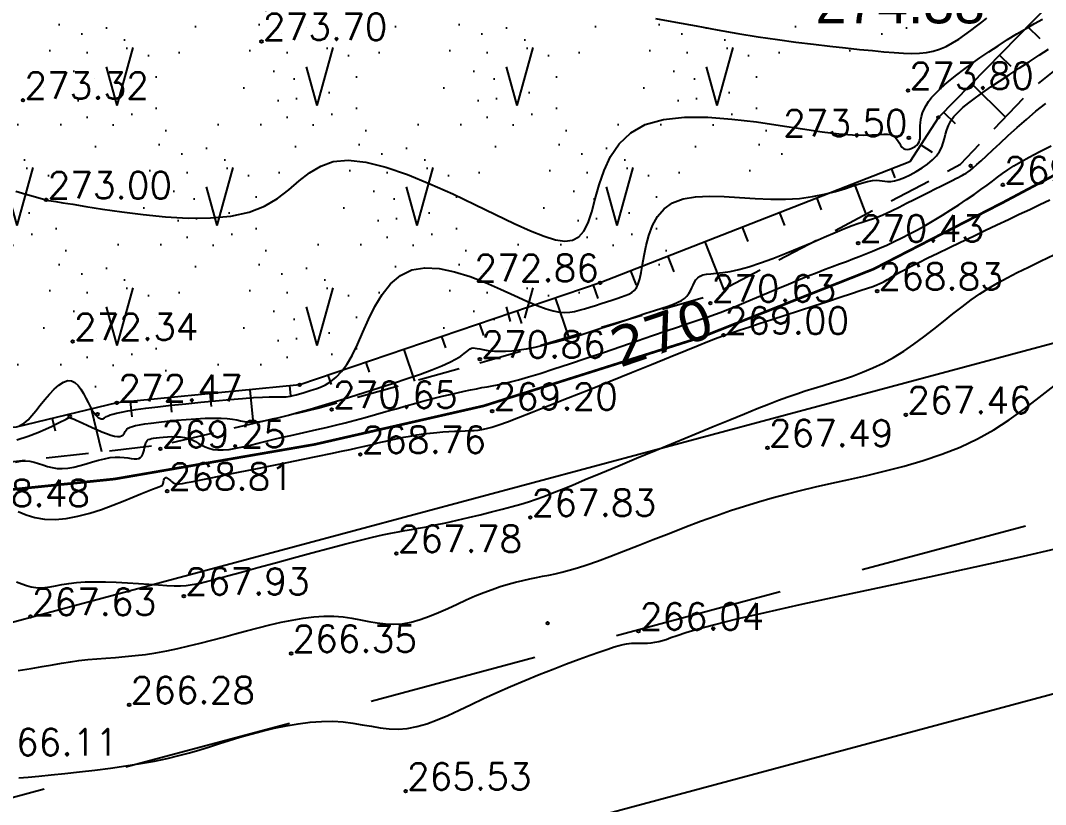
# Model space of a CAD drawing. Extents: x 524954 to 526204, y 9523489 to 9524010.
# Drawn here: x 525907.63 to 525946.06, y 9523643.31 to 9523672.69 of the extents above; entities that cross this region are included whole.
import ezdxf
from ezdxf.enums import TextEntityAlignment as Align

# ---------------------------------------------------------------- set-up
doc = ezdxf.new("R2010")
doc.units = 0
doc.header["$PDMODE"] = 33
doc.header["$PDSIZE"] = 0.1
doc.linetypes.add('ACAD_ISO12W100', pattern=[21, 12, -3, 0, -3, 0, -3])
doc.linetypes.add('CACHE2', pattern=[4.7625, 3.175, -1.5875])
for name, color, linetype in [('Bas_Talus', 40, 'CACHE2'), ('Bord Fleuve', 4, 'ACAD_ISO12W100'), ('CN_01_00', 3, 'Continuous'), ('CN_02_00', 4, 'Continuous'), ('CN_10_00', 1, 'Continuous'), ('Cotation Courbes de niveau', 7, 'Continuous'), ('Haut_Talus', 30, 'Continuous'), ('Talus', 2, 'Continuous'), ('TopoAlt', 3, 'Continuous'), ('TopoAlt polygo', 7, 'Continuous'), ('TOPOJIS', 7, 'Continuous'), ('TOPOJIS polygo', 1, 'Continuous'), ('TopoMat polygo', 1, 'Continuous'), ('Végétation_Plantation', 70, 'Continuous')]:
    doc.layers.add(name, color=color, linetype=linetype)
doc.styles.add('Arial 1.0', font='arial.ttf', dxfattribs={"width": 0.99, "height": 1})
doc.styles.add('Simplex 1.0', font='Simplex.shx', dxfattribs={"width": 0.99, "height": 1})
doc.styles.add('Verdana 1.0', font='verdana.ttf', dxfattribs={"width": 0.99, "height": 1})

# ---------------------------------------------------------------- blocks, each defined once
blk = doc.blocks.new('TCPOINT M')
at = {"color": 0}
blk.add_point((0, 0), dxfattribs=at)
at = {"layer": 'TopoAlt', "style": 'Simplex 1.0', "width": 0.99}
blk.add_attdef('ALT', (0.15, 0.15), '', height=1, dxfattribs=at)
blk = doc.blocks.new('TCPOINT polygo')
at = {"color": 0, "const_width": 0.075}
blk.add_lwpolyline([(0, 0.0375, 1), (0, -0.0375, 1)], format="xyb", close=True, dxfattribs=at)
at = {"color": 0}
blk.add_point((0, 0), dxfattribs=at)
at = {"layer": 'TopoAlt polygo', "style": 'Arial 1.0', "width": 0.99}
blk.add_attdef('ALT', (0.15, 0.15), '', height=2, dxfattribs=at)
at = {"layer": 'TopoMat polygo', "style": 'Arial 1.0', "width": 0.99}
blk.add_attdef('MAT', text='', height=2, dxfattribs=at).set_placement((0.15, -2.5), align=Align.TOP_LEFT)

msp = doc.modelspace()

# ---------------------------------------------------------------- hatches: boundary and pattern name
at = {"layer": 'Bord Fleuve', "ltscale": 0.5}
h = msp.add_hatch(dxfattribs=at)
h.set_pattern_fill('ANSI33', color=256, scale=2, angle=330, style=0)
h.paths.add_polyline_path([(526101.715, 9523771.778), (526101.498, 9523728.689), (526067.042, 9523702.1), (526048.223, 9523678.528), (526031.816, 9523676.184), (526027.837, 9523671.249), (526016.46, 9523661.911), (526012.684, 9523655.259), (526010.342, 9523652.337), (526009.349, 9523649.826), (526002.836, 9523644.901), (526001.359, 9523638.704), (525998.552, 9523634.868), (525992.641, 9523630.59), (525971.373, 9523621.771), (525946.333, 9523622.282), (525936.503, 9523619.892), (525930.695, 9523617.923), (525919.699, 9523615.395), (525895.841, 9523612.948), (525885.599, 9523613.628), (525875.196, 9523613.421), (525867.372, 9523614.558), (525859.164, 9523613.749), (525850.68, 9523611.584), (525842.877, 9523609.413), (525834.137, 9523605.724), (525821.783, 9523602.11), (525815.903, 9523600.185), (525796.184, 9523594.113), (525774.026, 9523585.199), (525767.099, 9523581.761), (525763.989, 9523580.32), (525760.33, 9523578.539), (525748.039, 9523572.413), (525744.059, 9523571.766), (525739.195, 9523569.005), (525726.381, 9523563.785), (525719.788, 9523561.814), (525707.248, 9523554.536), (525700.147, 9523552.212), (525692.212, 9523549.16), (525674.921, 9523545.702), (525662.522, 9523542.332), (525644.942, 9523541.016), (525635.899, 9523540.053), (525621.612, 9523536.522), (525609.298, 9523533.789), (525593.484, 9523529.477), (525590.482, 9523529.837), (525587.338, 9523528.188), (525575.413, 9523524.864), (525573.541, 9523524.376), (525537.559, 9523507.804), (525536.053, 9523507.312), (525509.961, 9523500.658), (525472.702, 9523501.018), (525453.195, 9523495.13), (525425.264, 9523493.316), (525409.725, 9523500.229), (525383.624, 9523517.145), (525374.857, 9523528.592), (525397.503, 9523550.219), (525408.728, 9523544.096), (525423.511, 9523536.311), (525445.736, 9523537.578), (525453.966, 9523539.782), (525464.454, 9523546.087), (525473.153, 9523547.827), (525482.046, 9523548.599), (525491.438, 9523548.246), (525499.251, 9523546.152), (525510.455, 9523545.914), (525524.182, 9523548.573), (525533.752, 9523550.446), (525539.312, 9523550.42), (525543.959, 9523554.529), (525548.966, 9523556.567), (525556.157, 9523559.482), (525565.701, 9523562.659), (525575.687, 9523565.927), (525586.045, 9523569.089), (525592.726, 9523570.833), (525599.232, 9523573.013), (525615.849, 9523577.326), (525625.16, 9523582.583), (525628.685, 9523586.517), (525632.523, 9523586.625), (525648.079, 9523583.088), (525655.429, 9523583.638), (525665.347, 9523586.334), (525670.505, 9523587.365), (525674.974, 9523592.31), (525681.363, 9523595.427), (525690.374, 9523596.897), (525696.726, 9523596.667), (525703.112, 9523600.372), (525712.502, 9523603.181), (525720.951, 9523606.622), (525729.973, 9523611.744), (525735.094, 9523612.577), (525741.896, 9523615.967), (525746.088, 9523618.007), (525749.05, 9523619.379), (525756.94, 9523623.296), (525766.831, 9523627.898), (525804.249, 9523638.101), (525817.576, 9523642.025), (525828.432, 9523644.919), (525839.805, 9523649.896), (525846.166, 9523651.166), (525855.839, 9523655.822), (525867.776, 9523655.711), (525877.503, 9523655.632), (525886.144, 9523654.198), (525894.786, 9523653.829), (525911.157, 9523655.506), (525918.652, 9523656.801), (525925.004, 9523658.249), (525933.183, 9523660.832), (525939.613, 9523663.374), (525944.509, 9523665.893), (525950.393, 9523669.022), (525957.623, 9523672.73), (525962.986, 9523676.276), (525970.165, 9523679.965), (525973.599, 9523682.924), (525976.261, 9523684.646), (525980.145, 9523686.246), (525987.591, 9523689.162), (525991.967, 9523692.966), (525998.543, 9523697.851), (526003.542, 9523703.73), (526012.581, 9523711.677), (526026.66, 9523716.709), (526030.85, 9523726.011), (526046.387, 9523740.613), (526052.355, 9523745.599), (526061.927, 9523759.011), (526073.275, 9523760.379), (526077.818, 9523761.95), (526083.981, 9523762.217)])
h.paths.add_polyline_path([(525512.661, 9523516.101), (525534.357, 9523523.257), (525535.319, 9523520.342), (525513.623, 9523513.186)], flags=24)
h.paths.add_polyline_path([(525743.331, 9523593.045), (525764.315, 9523602.078), (525765.529, 9523599.259), (525744.545, 9523590.226)], flags=24)
h.paths.add_polyline_path([(525983.194, 9523662.071), (526001.508, 9523675.73), (526003.343, 9523673.269), (525985.029, 9523659.611)], flags=24)
at = {"layer": 'Végétation_Plantation', "linetype": 'CACHE2', "ltscale": 0.5}
h = msp.add_hatch(dxfattribs=at)
h.set_pattern_fill('BROUSS', color=256, scale=1.5, style=0)
h.set_pattern_definition([(74.475889, (0, 0), (-3.750000001, 13.500000005), [2.25, -11.761156275]), (74.475889, (3.75, 4.5), (-3.750000001, 13.500000005), [2.25, -11.761156275]), (74.475889, (7.5, 9), (-3.750000001, 13.500000005), [2.25, -11.761156275]), (105.524111, (0, 0), (-7.500000003, 4e-10), [1.5, -12.511156275]), (105.524111, (3.75, 4.5), (-7.500000003, 4e-10), [1.5, -12.511156275]), (105.524111, (7.5, 9), (-7.500000003, 4e-10), [1.5, -12.511156275]), (0, (0.453, 0.484), (3.75, 4.5), [0, -7.5]), (0, (1.468, 1.072), (3.75, 4.5), [0, -7.5]), (0, (1.1713, 1.8804), (3.75, 4.5), [0, -7.5]), (0, (2.327, 1.9907), (3.75, 4.5), [0, -7.5]), (0, (1.64, 3.7912), (3.75, 4.5), [0, -7.5]), (0, (0.3684, 2.1545), (3.75, 4.5), [0, -7.5]), (0, (0.281, 2.4684), (3.75, 4.5), [0, -7.5]), (0, (0.0314, 3.7912), (3.75, 4.5), [0, -7.5]), (0, (-0.7807, 0.2634), (3.75, 4.5), [0, -7.5]), (0, (-0.8588, 0.9984), (3.75, 4.5), [0, -7.5]), (0, (-1.468, 0.19), (3.75, 4.5), [0, -7.5]), (0, (-1.624, 1.2924), (3.75, 4.5), [0, -7.5]), (0, (-1.1242, 1.9905), (3.75, 4.5), [0, -7.5]), (0, (-1.3274, 2.6888), (3.75, 4.5), [0, -7.5]), (0, (-1.9207, 3.5707), (3.75, 4.5), [0, -7.5]), (0, (-0.406, 2.9085), (3.75, 4.5), [0, -7.5]), (0, (-2.53, 2.064), (3.75, 4.5), [0, -7.5]), (0, (-2.7485, 0.6675), (3.75, 4.5), [0, -7.5]), (0, (-1.1235, -0.4347), (3.75, 4.5), [0, -7.5]), (0, (-0.156, -0.7287), (3.75, 4.5), [0, -7.5]), (0, (-0.812, -1.537), (3.75, 4.5), [0, -7.5]), (0, (1.5774, -1.4635), (3.75, 4.5), [0, -7.5]), (0, (0.5466, -0.3245), (3.75, 4.5), [0, -7.5]), (0, (1.468, -0.104), (3.75, 4.5), [0, -7.5])])
h.paths.add_polyline_path([(525951.566, 9523680.225), (525950.037, 9523690.437), (525933.18, 9523690.145), (525919.733, 9523691.118), (525906.384, 9523691.312), (525897.403, 9523692.282), (525894.772, 9523682.066), (525892.628, 9523668.736), (525892.432, 9523659.076), (525903.818, 9523658.766), (525911.909, 9523658.492), (525923.035, 9523660.751), (525931.949, 9523662.737), (525939.231, 9523671.215), (525945.813, 9523673.604), (525952.181, 9523677.416)])

# ---------------------------------------------------------------- linework, layer by layer
at = {"layer": 'Bas_Talus', "ltscale": 0.5, "flags": 128}
msp.add_lwpolyline([(525868.339, 9523656.577), (525877.744, 9523655.063), (525886.609, 9523655.237), (525893.634, 9523654.739), (525901.314, 9523655.465), (525912.972, 9523656.796), (525918.781, 9523658.159), (525925.645, 9523660.086), (525933.631, 9523662.434), (525942.875, 9523667.301), (525945.639, 9523670.2), (525949.012, 9523672.905), (525956.673, 9523675.59), (525961.547, 9523678.515), (525971.16, 9523682.992), (525975.569, 9523685.823), (525979.78, 9523688.287)], dxfattribs=at)
at = {"layer": 'Bord Fleuve', "ltscale": 0.35, "flags": 128}
msp.add_lwpolyline([(525394.875, 9523547.688, 0.1, 0.1, 0), (525407.137, 9523541.702, 0.1, 0.1, 0), (525423.511, 9523536.311, 0.1, 0.1, 0), (525445.736, 9523537.578, 0.1, 0.1, 0), (525453.966, 9523539.782, 0.1, 0.1, 0), (525464.454, 9523546.087, 0.1, 0.1, 0), (525473.153, 9523547.827, 0.1, 0.1, 0), (525482.046, 9523548.599, 0.1, 0.1, 0), (525491.438, 9523548.246, 0.1, 0.1, 0), (525499.251, 9523546.152, 0.1, 0.1, 0), (525510.455, 9523545.914, 0.1, 0.1, 0), (525524.182, 9523548.573, 0.1, 0.1, 0), (525533.752, 9523550.446, 0.1, 0.1, 0), (525539.312, 9523550.42, 0.1, 0.1, 0), (525543.959, 9523554.529, 0.1, 0.1, 0), (525548.966, 9523556.567, 0.1, 0.1, 0), (525556.157, 9523559.482, 0.1, 0.1, 0), (525565.701, 9523562.659, 0.1, 0.1, 0), (525575.687, 9523565.927, 0.1, 0.1, 0), (525586.045, 9523569.089, 0.1, 0.1, 0), (525592.726, 9523570.833, 0.1, 0.1, 0), (525599.232, 9523573.013, 0.1, 0.1, 0), (525615.849, 9523577.326, 0.1, 0.1, 0), (525625.16, 9523582.583, 0.1, 0.1, 0), (525628.685, 9523586.517, 0.1, 0.1, 0), (525632.523, 9523586.625, 0.1, 0.1, 0), (525648.079, 9523583.088, 0.1, 0.1, 0), (525655.429, 9523583.638, 0.1, 0.1, 0), (525665.347, 9523586.334, 0.1, 0.1, 0), (525670.505, 9523587.365, 0.1, 0.1, 0), (525674.974, 9523592.31, 0.1, 0.1, 0), (525674.974, 9523592.31, 0.1, 0.1, 0), (525681.363, 9523595.427, 0.1, 0.1, 0), (525681.363, 9523595.427, 0.1, 0.1, 0), (525690.374, 9523596.897, 0.1, 0.1, 0), (525696.726, 9523596.667, 0.1, 0.1, 0), (525703.112, 9523600.372, 0.1, 0.1, 0), (525712.502, 9523603.181, 0.1, 0.1, 0), (525712.502, 9523603.181, 0.1, 0.1, 0), (525720.951, 9523606.622, 0.1, 0.1, 0), (525729.973, 9523611.744, 0.1, 0.1, 0), (525735.094, 9523612.577, 0.1, 0.1, 0), (525741.896, 9523615.967, 0.1, 0.1, 0), (525746.088, 9523618.007, 0.1, 0.1, 0), (525749.05, 9523619.379, 0.1, 0.1, 0), (525756.94, 9523623.296, 0.1, 0.1, 0), (525766.831, 9523627.898, 0.1, 0.1, 0), (525804.249, 9523638.101, 0.1, 0.1, 0), (525817.576, 9523642.025, 0.1, 0.1, 0), (525828.432, 9523644.919, 0.1, 0.1, 0), (525839.805, 9523649.896, 0.1, 0.1, 0), (525846.166, 9523651.166, 0.1, 0.1, 0), (525855.839, 9523655.822, 0.1, 0.1, 0), (525867.776, 9523655.711, 0.1, 0.1, 0), (525877.503, 9523655.632, 0.1, 0.1, 0), (525886.144, 9523654.198, 0.1, 0.1, 0), (525894.786, 9523653.829, 0.1, 0.1, 0), (525911.157, 9523655.506, 0.1, 0.1, 0), (525918.652, 9523656.801, 0.1, 0.1, 0), (525925.004, 9523658.249, 0.1, 0.1, 0), (525933.183, 9523660.832, 0.1, 0.1, 0), (525939.613, 9523663.374, 0.1, 0.1, 0), (525944.509, 9523665.893, 0.1, 0.1, 0), (525950.393, 9523669.022, 0.1, 0.1, 0), (525957.623, 9523672.73, 0.1, 0.1, 0), (525962.986, 9523676.276, 0.1, 0.1, 0), (525970.165, 9523679.965, 0.1, 0.1, 0), (525970.165, 9523679.965, 0.1, 0.1, 0), (525973.599, 9523682.924, 0.1, 0.1, 0), (525976.261, 9523684.646, 0.1, 0.1, 0), (525980.145, 9523686.246, 0.1, 0.1, 0), (525987.591, 9523689.162, 0.1, 0.1, 0), (525991.967, 9523692.966, 0.1, 0.1, 0), (525998.543, 9523697.851, 0.1, 0.1, 0), (526003.542, 9523703.73, 0.1, 0.1, 0), (526012.581, 9523711.677, 0.1, 0.1, 0), (526026.66, 9523716.709, 0.1, 0.1, 0), (526030.85, 9523726.011, 0.1, 0.1, 0), (526046.387, 9523740.613, 0.1, 0.1, 0), (526052.355, 9523745.599, 0.1, 0.1, 0), (526061.927, 9523759.011, 0.1, 0.1, 0), (526073.275, 9523760.379, 0.1, 0.1, 0), (526077.818, 9523761.95, 0.1, 0.1, 0), (526083.981, 9523762.217, 0.1, 0.1, 0), (526101.715, 9523771.778, 0, 0, 0)], format="xyseb", dxfattribs=at)
at = {"layer": 'CN_01_00', "flags": 128}
for points, elevation in [([(525907.45, 9523666.291), (525907.827, 9523666.183), (525908.111, 9523666.102), (525908.315, 9523666.044), (525908.451, 9523666.005), (525908.534, 9523665.981), (525908.577, 9523665.969), (525908.593, 9523665.964), (525908.596, 9523665.964), (525908.599, 9523665.963), (525908.619, 9523665.96), (525908.675, 9523665.951), (525908.782, 9523665.933), (525908.959, 9523665.905), (525909.222, 9523665.862), (525909.59, 9523665.802), (525910.079, 9523665.723), (525910.699, 9523665.624), (525911.426, 9523665.516), (525912.226, 9523665.415), (525913.068, 9523665.334), (525913.92, 9523665.288), (525914.748, 9523665.291), (525915.522, 9523665.358), (525916.207, 9523665.502), (525916.782, 9523665.732), (525917.267, 9523666.024), (525917.69, 9523666.349), (525918.081, 9523666.68), (525918.47, 9523666.985), (525918.885, 9523667.237), (525919.357, 9523667.406), (525919.915, 9523667.463), (525920.578, 9523667.387), (525921.329, 9523667.196), (525922.14, 9523666.916), (525922.984, 9523666.572), (525923.834, 9523666.19), (525924.662, 9523665.798), (525925.441, 9523665.42), (525926.144, 9523665.082), (525926.749, 9523664.808), (525927.261, 9523664.604), (525927.688, 9523664.476), (525928.042, 9523664.427), (525928.331, 9523664.462), (525928.566, 9523664.585), (525928.757, 9523664.801), (525928.914, 9523665.114), (525929.047, 9523665.522), (525929.178, 9523666.003), (525929.326, 9523666.527), (525929.512, 9523667.066), (525929.757, 9523667.592), (525930.083, 9523668.074), (525930.509, 9523668.485), (525931.057, 9523668.796), (525931.739, 9523668.987), (525932.531, 9523669.07), (525933.398, 9523669.067), (525934.307, 9523668.999), (525935.224, 9523668.889), (525936.116, 9523668.758), (525936.949, 9523668.627), (525937.689, 9523668.517), (525938.312, 9523668.446), (525938.821, 9523668.409), (525939.231, 9523668.398), (525939.555, 9523668.404), (525939.805, 9523668.419), (525939.996, 9523668.433), (525940.141, 9523668.437), (525940.253, 9523668.424), (525940.343, 9523668.386), (525940.418, 9523668.328), (525940.48, 9523668.255), (525940.533, 9523668.175), (525940.582, 9523668.092), (525940.63, 9523668.014), (525940.68, 9523667.947), (525940.736, 9523667.896), (525940.802, 9523667.867), (525940.874, 9523667.859), (525940.95, 9523667.868), (525941.027, 9523667.891), (525941.102, 9523667.927), (525941.171, 9523667.973), (525941.233, 9523668.024), (525941.283, 9523668.08), (525941.32, 9523668.138), (525941.344, 9523668.198), (525941.359, 9523668.261), (525941.366, 9523668.327), (525941.368, 9523668.399), (525941.366, 9523668.477), (525941.364, 9523668.561), (525941.362, 9523668.652), (525941.364, 9523668.753), (525941.372, 9523668.861), (525941.388, 9523668.976), (525941.414, 9523669.099), (525941.454, 9523669.228), (525941.509, 9523669.364), (525941.583, 9523669.505), (525941.676, 9523669.651), (525941.792, 9523669.802), (525941.932, 9523669.959), (525942.095, 9523670.122), (525942.283, 9523670.292), (525942.495, 9523670.471), (525942.734, 9523670.66), (525942.998, 9523670.858), (525943.288, 9523671.068), (525943.605, 9523671.29), (525943.941, 9523671.518), (525944.289, 9523671.748), (525944.642, 9523671.975), (525944.992, 9523672.192), (525945.332, 9523672.397), (525945.655, 9523672.581), (525945.952, 9523672.742)], 273), ([(525907.492, 9523656.97), (525907.919, 9523657.109), (525908.277, 9523657.245), (525908.572, 9523657.372), (525908.812, 9523657.486), (525909.003, 9523657.583), (525909.152, 9523657.658), (525909.265, 9523657.715), (525909.347, 9523657.755), (525909.402, 9523657.781), (525909.438, 9523657.797), (525909.457, 9523657.804), (525909.467, 9523657.807), (525909.472, 9523657.807), (525909.477, 9523657.807), (525909.486, 9523657.806), (525909.502, 9523657.801), (525909.53, 9523657.791), (525909.573, 9523657.774), (525909.636, 9523657.747), (525909.721, 9523657.71), (525909.832, 9523657.659), (525909.972, 9523657.594), (525910.134, 9523657.519), (525910.311, 9523657.438), (525910.496, 9523657.356), (525910.681, 9523657.278), (525910.858, 9523657.209), (525911.02, 9523657.153), (525911.159, 9523657.115), (525911.269, 9523657.099), (525911.354, 9523657.102), (525911.418, 9523657.122), (525911.466, 9523657.153), (525911.502, 9523657.194), (525911.531, 9523657.239), (525911.558, 9523657.287), (525911.586, 9523657.333), (525911.622, 9523657.375), (525911.671, 9523657.412), (525911.737, 9523657.446), (525911.827, 9523657.478), (525911.945, 9523657.509), (525912.097, 9523657.54), (525912.29, 9523657.571), (525912.527, 9523657.604), (525912.812, 9523657.639), (525913.135, 9523657.675), (525913.483, 9523657.709), (525913.843, 9523657.74), (525914.203, 9523657.766), (525914.549, 9523657.784), (525914.868, 9523657.792), (525915.149, 9523657.789), (525915.381, 9523657.774), (525915.574, 9523657.749), (525915.737, 9523657.719), (525915.883, 9523657.689), (525916.023, 9523657.663), (525916.169, 9523657.646), (525916.333, 9523657.641), (525916.525, 9523657.653), (525916.755, 9523657.685), (525917.025, 9523657.738), (525917.334, 9523657.81), (525917.681, 9523657.9), (525918.065, 9523658.007), (525918.487, 9523658.129), (525918.945, 9523658.265), (525919.438, 9523658.414), (525919.964, 9523658.575), (525920.511, 9523658.745), (525921.064, 9523658.919), (525921.61, 9523659.096), (525922.134, 9523659.271), (525922.622, 9523659.441), (525923.059, 9523659.603), (525923.433, 9523659.753), (525923.732, 9523659.889), (525923.963, 9523660.01), (525924.138, 9523660.116), (525924.267, 9523660.206), (525924.36, 9523660.28), (525924.43, 9523660.338), (525924.486, 9523660.381), (525924.54, 9523660.407), (525924.601, 9523660.417), (525924.672, 9523660.413), (525924.754, 9523660.4), (525924.851, 9523660.38), (525924.962, 9523660.357), (525925.091, 9523660.333), (525925.238, 9523660.312), (525925.406, 9523660.297), (525925.596, 9523660.292), (525925.809, 9523660.297), (525926.048, 9523660.315), (525926.312, 9523660.346), (525926.605, 9523660.391), (525926.927, 9523660.453), (525927.28, 9523660.532), (525927.665, 9523660.629), (525928.081, 9523660.746), (525928.521, 9523660.878), (525928.974, 9523661.02), (525929.43, 9523661.167), (525929.879, 9523661.316), (525930.311, 9523661.46), (525930.715, 9523661.595), (525931.081, 9523661.717), (525931.401, 9523661.821), (525931.678, 9523661.911), (525931.914, 9523661.99), (525932.113, 9523662.062), (525932.279, 9523662.131), (525932.416, 9523662.201), (525932.527, 9523662.277), (525932.617, 9523662.361), (525932.689, 9523662.457), (525932.748, 9523662.561), (525932.8, 9523662.67), (525932.848, 9523662.777), (525932.898, 9523662.88), (525932.955, 9523662.973), (525933.025, 9523663.052), (525933.112, 9523663.113), (525933.22, 9523663.153), (525933.355, 9523663.178), (525933.52, 9523663.197), (525933.72, 9523663.216), (525933.958, 9523663.244), (525934.239, 9523663.29), (525934.566, 9523663.36), (525934.945, 9523663.463), (525935.374, 9523663.604), (525935.843, 9523663.776), (525936.333, 9523663.969), (525936.828, 9523664.173), (525937.312, 9523664.377), (525937.768, 9523664.572), (525938.179, 9523664.748), (525938.53, 9523664.894), (525938.809, 9523665.004), (525939.025, 9523665.083), (525939.194, 9523665.139), (525939.332, 9523665.181), (525939.453, 9523665.216), (525939.573, 9523665.254), (525939.707, 9523665.302), (525939.87, 9523665.368), (525940.074, 9523665.46), (525940.312, 9523665.573), (525940.576, 9523665.701), (525940.855, 9523665.84), (525941.139, 9523665.983), (525941.418, 9523666.125), (525941.683, 9523666.259), (525941.924, 9523666.382), (525942.133, 9523666.487), (525942.311, 9523666.575), (525942.463, 9523666.65), (525942.592, 9523666.713), (525942.701, 9523666.767), (525942.794, 9523666.813), (525942.874, 9523666.853), (525942.946, 9523666.891), (525943.014, 9523666.927), (525943.082, 9523666.969), (525943.157, 9523667.02), (525943.245, 9523667.087), (525943.352, 9523667.175), (525943.483, 9523667.289), (525943.645, 9523667.435), (525943.844, 9523667.618), (525944.083, 9523667.842), (525944.359, 9523668.099), (525944.665, 9523668.381), (525944.995, 9523668.68), (525945.344, 9523668.986), (525945.704, 9523669.291), (525946.069, 9523669.585)], 271), ([(525907.539, 9523654.286), (525907.842, 9523654.165), (525908.173, 9523654.067), (525908.533, 9523654.004), (525908.924, 9523653.987), (525909.343, 9523654.024), (525909.78, 9523654.107), (525910.225, 9523654.224), (525910.664, 9523654.366), (525911.088, 9523654.521), (525911.483, 9523654.678), (525911.838, 9523654.826), (525912.142, 9523654.953), (525912.386, 9523655.053), (525912.575, 9523655.126), (525912.715, 9523655.178), (525912.815, 9523655.215), (525912.882, 9523655.241), (525912.924, 9523655.261), (525912.949, 9523655.28), (525912.964, 9523655.304), (525912.976, 9523655.336), (525912.986, 9523655.375), (525912.996, 9523655.416), (525913.007, 9523655.458), (525913.019, 9523655.497), (525913.034, 9523655.529), (525913.052, 9523655.552), (525913.075, 9523655.563), (525913.102, 9523655.558), (525913.135, 9523655.541), (525913.171, 9523655.515), (525913.21, 9523655.482), (525913.253, 9523655.446), (525913.297, 9523655.409), (525913.343, 9523655.376), (525913.389, 9523655.349), (525913.438, 9523655.33), (525913.499, 9523655.322), (525913.584, 9523655.326), (525913.705, 9523655.342), (525913.873, 9523655.372), (525914.101, 9523655.417), (525914.4, 9523655.478), (525914.782, 9523655.556), (525915.254, 9523655.651), (525915.798, 9523655.761), (525916.39, 9523655.88), (525917.007, 9523656.004), (525917.627, 9523656.128), (525918.226, 9523656.249), (525918.78, 9523656.362), (525919.266, 9523656.462), (525919.668, 9523656.546), (525919.993, 9523656.616), (525920.256, 9523656.674), (525920.472, 9523656.723), (525920.653, 9523656.766), (525920.816, 9523656.805), (525920.973, 9523656.844), (525921.141, 9523656.884), (525921.329, 9523656.928), (525921.537, 9523656.974), (525921.762, 9523657.022), (525921.999, 9523657.07), (525922.244, 9523657.116), (525922.495, 9523657.159), (525922.746, 9523657.198), (525922.993, 9523657.23), (525923.235, 9523657.255), (525923.468, 9523657.274), (525923.692, 9523657.288), (525923.906, 9523657.298), (525924.109, 9523657.305), (525924.298, 9523657.312), (525924.475, 9523657.319), (525924.636, 9523657.327), (525924.784, 9523657.339), (525924.933, 9523657.36), (525925.101, 9523657.396), (525925.304, 9523657.453), (525925.56, 9523657.537), (525925.885, 9523657.653), (525926.297, 9523657.809), (525926.813, 9523658.009), (525927.442, 9523658.257), (525928.16, 9523658.543), (525928.936, 9523658.853), (525929.738, 9523659.176), (525930.535, 9523659.497), (525931.294, 9523659.804), (525931.984, 9523660.083), (525932.574, 9523660.322), (525933.042, 9523660.511), (525933.405, 9523660.657), (525933.691, 9523660.77), (525933.928, 9523660.86), (525934.144, 9523660.938), (525934.365, 9523661.014), (525934.62, 9523661.098), (525934.935, 9523661.201), (525935.332, 9523661.329), (525935.796, 9523661.48), (525936.305, 9523661.645), (525936.839, 9523661.818), (525937.375, 9523661.993), (525937.892, 9523662.162), (525938.369, 9523662.318), (525938.783, 9523662.454), (525939.119, 9523662.566), (525939.383, 9523662.656), (525939.585, 9523662.727), (525939.738, 9523662.783), (525939.851, 9523662.829), (525939.937, 9523662.868), (525940.007, 9523662.904), (525940.072, 9523662.942), (525940.141, 9523662.984), (525940.223, 9523663.035), (525940.324, 9523663.095), (525940.448, 9523663.167), (525940.604, 9523663.253), (525940.795, 9523663.357), (525941.03, 9523663.479), (525941.313, 9523663.623), (525941.648, 9523663.79), (525942.028, 9523663.976), (525942.442, 9523664.176), (525942.881, 9523664.386), (525943.333, 9523664.602), (525943.79, 9523664.819), (525944.239, 9523665.032), (525944.672, 9523665.237), (525945.081, 9523665.43), (525945.472, 9523665.614), (525945.851, 9523665.793), (525946.228, 9523665.969)], 269), ([(525907.54, 9523648.328), (525908.024, 9523648.403), (525908.448, 9523648.475), (525908.826, 9523648.542), (525909.172, 9523648.603), (525909.5, 9523648.656), (525909.823, 9523648.702), (525910.151, 9523648.738), (525910.489, 9523648.768), (525910.835, 9523648.794), (525911.19, 9523648.821), (525911.555, 9523648.85), (525911.93, 9523648.886), (525912.314, 9523648.931), (525912.708, 9523648.989), (525913.112, 9523649.063), (525913.525, 9523649.149), (525913.946, 9523649.247), (525914.372, 9523649.353), (525914.803, 9523649.466), (525915.237, 9523649.582), (525915.673, 9523649.7), (525916.109, 9523649.818), (525916.544, 9523649.931), (525916.975, 9523650.038), (525917.401, 9523650.135), (525917.82, 9523650.22), (525918.228, 9523650.288), (525918.625, 9523650.336), (525919.008, 9523650.362), (525919.374, 9523650.362), (525919.723, 9523650.335), (525920.057, 9523650.288), (525920.38, 9523650.229), (525920.695, 9523650.168), (525921.007, 9523650.114), (525921.318, 9523650.076), (525921.631, 9523650.062), (525921.952, 9523650.082), (525922.282, 9523650.142), (525922.62, 9523650.237), (525922.963, 9523650.359), (525923.309, 9523650.502), (525923.656, 9523650.657), (525924.001, 9523650.817), (525924.341, 9523650.974), (525924.674, 9523651.122), (525924.999, 9523651.254), (525925.313, 9523651.369), (525925.618, 9523651.471), (525925.911, 9523651.559), (525926.194, 9523651.636), (525926.465, 9523651.703), (525926.725, 9523651.762), (525926.972, 9523651.814), (525927.208, 9523651.861), (525927.44, 9523651.907), (525927.678, 9523651.957), (525927.93, 9523652.016), (525928.207, 9523652.088), (525928.516, 9523652.178), (525928.867, 9523652.291), (525929.27, 9523652.431), (525929.729, 9523652.601), (525930.238, 9523652.796), (525930.784, 9523653.01), (525931.358, 9523653.236), (525931.948, 9523653.468), (525932.543, 9523653.699), (525933.132, 9523653.922), (525933.704, 9523654.131), (525934.251, 9523654.321), (525934.778, 9523654.494), (525935.296, 9523654.652), (525935.812, 9523654.8), (525936.337, 9523654.939), (525936.877, 9523655.075), (525937.444, 9523655.209), (525938.045, 9523655.346), (525938.686, 9523655.488), (525939.361, 9523655.64), (525940.058, 9523655.807), (525940.766, 9523655.992), (525941.476, 9523656.2), (525942.177, 9523656.436), (525942.858, 9523656.704), (525943.508, 9523657.009), (525944.121, 9523657.352), (525944.704, 9523657.73), (525945.27, 9523658.135), (525945.828, 9523658.562), (525946.391, 9523659.002)], 267)]:
    msp.add_lwpolyline(points, dxfattribs=dict(at, elevation=elevation))
at = {"layer": 'CN_02_00', "flags": 128}
for points, elevation in [([(525931.439, 9523672.772), (525932.191, 9523672.632), (525932.968, 9523672.486), (525933.753, 9523672.341), (525934.53, 9523672.205), (525935.284, 9523672.083), (525936.01, 9523671.976), (525936.704, 9523671.881), (525937.362, 9523671.799), (525937.982, 9523671.728), (525938.559, 9523671.665), (525939.091, 9523671.611), (525939.573, 9523671.563), (525940.004, 9523671.521), (525940.389, 9523671.487), (525940.734, 9523671.464), (525941.046, 9523671.455), (525941.332, 9523671.464), (525941.597, 9523671.492), (525941.848, 9523671.543), (525942.092, 9523671.619), (525942.335, 9523671.723), (525942.575, 9523671.85), (525942.811, 9523671.995), (525943.04, 9523672.151), (525943.261, 9523672.314), (525943.473, 9523672.477), (525943.672, 9523672.635), (525943.858, 9523672.782)], 274), ([(525907.584, 9523657.495), (525907.766, 9523657.599), (525907.914, 9523657.726), (525908.054, 9523657.881), (525908.205, 9523658.065), (525908.369, 9523658.269), (525908.542, 9523658.48), (525908.719, 9523658.686), (525908.898, 9523658.873), (525909.073, 9523659.029), (525909.241, 9523659.142), (525909.399, 9523659.198), (525909.542, 9523659.19), (525909.672, 9523659.125), (525909.79, 9523659.015), (525909.896, 9523658.872), (525909.993, 9523658.709), (525910.082, 9523658.538), (525910.164, 9523658.37), (525910.239, 9523658.219), (525910.31, 9523658.093), (525910.377, 9523657.993), (525910.438, 9523657.915), (525910.493, 9523657.856), (525910.543, 9523657.814), (525910.588, 9523657.786), (525910.626, 9523657.769), (525910.657, 9523657.76), (525910.682, 9523657.756), (525910.702, 9523657.757), (525910.721, 9523657.763), (525910.739, 9523657.773), (525910.76, 9523657.786), (525910.785, 9523657.804), (525910.818, 9523657.825), (525910.859, 9523657.849), (525910.914, 9523657.876), (525910.988, 9523657.906), (525911.091, 9523657.939), (525911.231, 9523657.975), (525911.416, 9523658.015), (525911.656, 9523658.059), (525911.958, 9523658.107), (525912.331, 9523658.158), (525912.779, 9523658.213), (525913.285, 9523658.271), (525913.829, 9523658.329), (525914.389, 9523658.385), (525914.944, 9523658.438), (525915.473, 9523658.485), (525915.955, 9523658.525), (525916.369, 9523658.555), (525916.699, 9523658.574), (525916.953, 9523658.585), (525917.144, 9523658.588), (525917.283, 9523658.588), (525917.384, 9523658.585), (525917.46, 9523658.582), (525917.524, 9523658.581), (525917.588, 9523658.585), (525917.662, 9523658.596), (525917.75, 9523658.613), (525917.85, 9523658.636), (525917.963, 9523658.665), (525918.087, 9523658.7), (525918.224, 9523658.739), (525918.373, 9523658.784), (525918.533, 9523658.832), (525918.704, 9523658.886), (525918.884, 9523658.953), (525919.072, 9523659.042), (525919.266, 9523659.162), (525919.464, 9523659.323), (525919.664, 9523659.534), (525919.864, 9523659.803), (525920.063, 9523660.14), (525920.26, 9523660.548), (525920.463, 9523661.007), (525920.68, 9523661.49), (525920.921, 9523661.971), (525921.194, 9523662.423), (525921.509, 9523662.82), (525921.875, 9523663.135), (525922.3, 9523663.343), (525922.789, 9523663.424), (525923.329, 9523663.394), (525923.901, 9523663.276), (525924.487, 9523663.092), (525925.07, 9523662.867), (525925.631, 9523662.623), (525926.152, 9523662.384), (525926.615, 9523662.172), (525927.007, 9523662.007), (525927.334, 9523661.886), (525927.608, 9523661.807), (525927.84, 9523661.762), (525928.042, 9523661.747), (525928.225, 9523661.757), (525928.4, 9523661.787), (525928.58, 9523661.831), (525928.773, 9523661.885), (525928.976, 9523661.946), (525929.186, 9523662.012), (525929.396, 9523662.08), (525929.604, 9523662.149), (525929.804, 9523662.215), (525929.99, 9523662.278), (525930.16, 9523662.334), (525930.308, 9523662.383), (525930.436, 9523662.433), (525930.547, 9523662.492), (525930.641, 9523662.57), (525930.722, 9523662.675), (525930.792, 9523662.816), (525930.853, 9523663.003), (525930.906, 9523663.244), (525930.956, 9523663.544), (525931.012, 9523663.888), (525931.084, 9523664.259), (525931.184, 9523664.638), (525931.323, 9523665.006), (525931.511, 9523665.345), (525931.759, 9523665.636), (525932.079, 9523665.861), (525932.476, 9523666.007), (525932.941, 9523666.085), (525933.458, 9523666.109), (525934.013, 9523666.096), (525934.591, 9523666.062), (525935.177, 9523666.022), (525935.758, 9523665.993), (525936.317, 9523665.99), (525936.843, 9523666.025), (525937.332, 9523666.093), (525937.782, 9523666.184), (525938.191, 9523666.288), (525938.558, 9523666.398), (525938.882, 9523666.502), (525939.16, 9523666.592), (525939.391, 9523666.659), (525939.576, 9523666.695), (525939.723, 9523666.706), (525939.842, 9523666.7), (525939.944, 9523666.684), (525940.041, 9523666.666), (525940.141, 9523666.655), (525940.257, 9523666.657), (525940.398, 9523666.681), (525940.572, 9523666.733), (525940.772, 9523666.812), (525940.989, 9523666.912), (525941.213, 9523667.031), (525941.433, 9523667.166), (525941.641, 9523667.312), (525941.826, 9523667.466), (525941.979, 9523667.625), (525942.092, 9523667.785), (525942.173, 9523667.946), (525942.231, 9523668.107), (525942.275, 9523668.27), (525942.315, 9523668.433), (525942.361, 9523668.597), (525942.423, 9523668.761), (525942.51, 9523668.926), (525942.629, 9523669.092), (525942.782, 9523669.261), (525942.968, 9523669.434), (525943.185, 9523669.612), (525943.432, 9523669.799), (525943.708, 9523669.995), (525944.012, 9523670.203), (525944.343, 9523670.423), (525944.698, 9523670.658), (525945.069, 9523670.9), (525945.447, 9523671.145), (525945.82, 9523671.387), (525946.179, 9523671.617)], 272), ([(525907.477, 9523651.657), (525907.677, 9523651.582), (525907.86, 9523651.516), (525908.031, 9523651.466), (525908.199, 9523651.435), (525908.37, 9523651.428), (525908.548, 9523651.441), (525908.739, 9523651.468), (525908.948, 9523651.506), (525909.179, 9523651.547), (525909.437, 9523651.588), (525909.726, 9523651.623), (525910.053, 9523651.647), (525910.417, 9523651.656), (525910.811, 9523651.651), (525911.223, 9523651.637), (525911.639, 9523651.615), (525912.05, 9523651.589), (525912.441, 9523651.562), (525912.803, 9523651.538), (525913.121, 9523651.518), (525913.391, 9523651.507), (525913.626, 9523651.506), (525913.845, 9523651.519), (525914.068, 9523651.548), (525914.316, 9523651.595), (525914.606, 9523651.664), (525914.958, 9523651.756), (525915.393, 9523651.874), (525915.922, 9523652.02), (525916.528, 9523652.187), (525917.185, 9523652.368), (525917.869, 9523652.555), (525918.555, 9523652.742), (525919.219, 9523652.919), (525919.834, 9523653.081), (525920.377, 9523653.218), (525920.829, 9523653.327), (525921.203, 9523653.411), (525921.516, 9523653.476), (525921.789, 9523653.526), (525922.04, 9523653.57), (525922.288, 9523653.612), (525922.551, 9523653.658), (525922.85, 9523653.714), (525923.196, 9523653.785), (525923.584, 9523653.868), (525924, 9523653.962), (525924.431, 9523654.063), (525924.866, 9523654.167), (525925.29, 9523654.273), (525925.693, 9523654.376), (525926.06, 9523654.475), (525926.384, 9523654.566), (525926.678, 9523654.656), (525926.96, 9523654.749), (525927.247, 9523654.852), (525927.558, 9523654.971), (525927.91, 9523655.112), (525928.321, 9523655.281), (525928.808, 9523655.483), (525929.384, 9523655.722), (525930.032, 9523655.992), (525930.731, 9523656.283), (525931.459, 9523656.586), (525932.194, 9523656.891), (525932.913, 9523657.189), (525933.597, 9523657.471), (525934.221, 9523657.727), (525934.771, 9523657.951), (525935.252, 9523658.145), (525935.677, 9523658.312), (525936.057, 9523658.458), (525936.406, 9523658.586), (525936.736, 9523658.702), (525937.057, 9523658.809), (525937.384, 9523658.912), (525937.724, 9523659.016), (525938.079, 9523659.123), (525938.446, 9523659.238), (525938.822, 9523659.365), (525939.205, 9523659.507), (525939.591, 9523659.667), (525939.98, 9523659.85), (525940.367, 9523660.06), (525940.751, 9523660.297), (525941.131, 9523660.558), (525941.506, 9523660.835), (525941.875, 9523661.121), (525942.237, 9523661.409), (525942.591, 9523661.692), (525942.938, 9523661.963), (525943.275, 9523662.216), (525943.604, 9523662.446), (525943.933, 9523662.656), (525944.269, 9523662.855), (525944.623, 9523663.049), (525945.004, 9523663.246), (525945.42, 9523663.451), (525945.881, 9523663.671), (525946.396, 9523663.915)], 268), ([(525907.563, 9523644.303), (525907.92, 9523644.336), (525908.32, 9523644.373), (525908.781, 9523644.418), (525909.294, 9523644.471), (525909.845, 9523644.53), (525910.419, 9523644.597), (525911.002, 9523644.671), (525911.578, 9523644.752), (525912.134, 9523644.839), (525912.655, 9523644.933), (525913.13, 9523645.032), (525913.564, 9523645.136), (525913.967, 9523645.245), (525914.349, 9523645.358), (525914.719, 9523645.473), (525915.086, 9523645.591), (525915.46, 9523645.709), (525915.85, 9523645.828), (525916.263, 9523645.945), (525916.696, 9523646.059), (525917.141, 9523646.164), (525917.593, 9523646.256), (525918.045, 9523646.333), (525918.49, 9523646.39), (525918.922, 9523646.422), (525919.336, 9523646.427), (525919.725, 9523646.403), (525920.093, 9523646.356), (525920.446, 9523646.297), (525920.787, 9523646.236), (525921.121, 9523646.181), (525921.454, 9523646.143), (525921.79, 9523646.132), (525922.133, 9523646.157), (525922.489, 9523646.225), (525922.86, 9523646.333), (525923.247, 9523646.475), (525923.651, 9523646.646), (525924.076, 9523646.84), (525924.522, 9523647.052), (525924.991, 9523647.274), (525925.485, 9523647.502), (525926.004, 9523647.731), (525926.537, 9523647.955), (525927.073, 9523648.173), (525927.599, 9523648.38), (525928.102, 9523648.573), (525928.571, 9523648.748), (525928.994, 9523648.903), (525929.358, 9523649.032), (525929.655, 9523649.134), (525929.892, 9523649.212), (525930.079, 9523649.268), (525930.227, 9523649.307), (525930.346, 9523649.33), (525930.447, 9523649.343), (525930.541, 9523649.348), (525930.639, 9523649.349), (525930.748, 9523649.349), (525930.868, 9523649.349), (525930.998, 9523649.351), (525931.134, 9523649.358), (525931.275, 9523649.369), (525931.419, 9523649.387), (525931.562, 9523649.413), (525931.702, 9523649.449), (525931.844, 9523649.496), (525932.015, 9523649.559), (525932.249, 9523649.642), (525932.58, 9523649.749), (525933.042, 9523649.885), (525933.668, 9523650.054), (525934.494, 9523650.26), (525935.551, 9523650.508), (525936.859, 9523650.799), (525938.367, 9523651.126), (525940.009, 9523651.478), (525941.719, 9523651.845), (525943.43, 9523652.215), (525945.077, 9523652.579), (525946.592, 9523652.925)], 266)]:
    msp.add_lwpolyline(points, dxfattribs=dict(at, elevation=elevation))
at = {"layer": 'CN_10_00', "elevation": 270, "flags": 128}
msp.add_lwpolyline([(525907.439, 9523656.142), (525907.63, 9523656.175), (525907.808, 9523656.185), (525907.978, 9523656.17), (525908.143, 9523656.135), (525908.306, 9523656.087), (525908.471, 9523656.034), (525908.64, 9523655.981), (525908.815, 9523655.936), (525909, 9523655.906), (525909.198, 9523655.897), (525909.41, 9523655.916), (525909.633, 9523655.956), (525909.863, 9523656.013), (525910.097, 9523656.079), (525910.331, 9523656.147), (525910.559, 9523656.213), (525910.78, 9523656.268), (525910.987, 9523656.306), (525911.179, 9523656.323), (525911.354, 9523656.323), (525911.513, 9523656.311), (525911.656, 9523656.294), (525911.782, 9523656.276), (525911.893, 9523656.263), (525911.987, 9523656.261), (525912.065, 9523656.276), (525912.128, 9523656.312), (525912.177, 9523656.366), (525912.215, 9523656.433), (525912.244, 9523656.509), (525912.266, 9523656.59), (525912.283, 9523656.672), (525912.298, 9523656.749), (525912.314, 9523656.817), (525912.331, 9523656.874), (525912.354, 9523656.918), (525912.383, 9523656.954), (525912.422, 9523656.981), (525912.474, 9523657.003), (525912.539, 9523657.021), (525912.622, 9523657.036), (525912.724, 9523657.05), (525912.846, 9523657.065), (525912.985, 9523657.079), (525913.138, 9523657.089), (525913.298, 9523657.095), (525913.461, 9523657.093), (525913.624, 9523657.082), (525913.781, 9523657.06), (525913.929, 9523657.023), (525914.063, 9523656.972), (525914.187, 9523656.911), (525914.308, 9523656.843), (525914.429, 9523656.775), (525914.557, 9523656.711), (525914.696, 9523656.657), (525914.851, 9523656.616), (525915.028, 9523656.595), (525915.23, 9523656.596), (525915.457, 9523656.618), (525915.704, 9523656.657), (525915.969, 9523656.711), (525916.249, 9523656.775), (525916.54, 9523656.846), (525916.84, 9523656.921), (525917.146, 9523656.997), (525917.456, 9523657.07), (525917.769, 9523657.142), (525918.087, 9523657.214), (525918.412, 9523657.287), (525918.745, 9523657.362), (525919.086, 9523657.441), (525919.437, 9523657.525), (525919.8, 9523657.616), (525920.175, 9523657.713), (525920.557, 9523657.817), (525920.945, 9523657.924), (525921.333, 9523658.033), (525921.717, 9523658.141), (525922.093, 9523658.247), (525922.457, 9523658.348), (525922.805, 9523658.443), (525923.135, 9523658.53), (525923.444, 9523658.608), (525923.735, 9523658.679), (525924.008, 9523658.742), (525924.264, 9523658.798), (525924.502, 9523658.848), (525924.724, 9523658.892), (525924.93, 9523658.93), (525925.124, 9523658.963), (525925.314, 9523658.997), (525925.515, 9523659.034), (525925.739, 9523659.082), (525925.998, 9523659.143), (525926.305, 9523659.225), (525926.672, 9523659.33), (525927.112, 9523659.465), (525927.633, 9523659.632), (525928.217, 9523659.825), (525928.843, 9523660.035), (525929.489, 9523660.254), (525930.134, 9523660.475), (525930.755, 9523660.688), (525931.331, 9523660.885), (525931.839, 9523661.058), (525932.266, 9523661.201), (525932.62, 9523661.319), (525932.918, 9523661.417), (525933.179, 9523661.505), (525933.418, 9523661.587), (525933.652, 9523661.671), (525933.898, 9523661.764), (525934.174, 9523661.873), (525934.491, 9523662.002), (525934.844, 9523662.15), (525935.224, 9523662.309), (525935.619, 9523662.477), (525936.021, 9523662.647), (525936.42, 9523662.814), (525936.805, 9523662.974), (525937.167, 9523663.121), (525937.498, 9523663.252), (525937.801, 9523663.369), (525938.081, 9523663.475), (525938.344, 9523663.572), (525938.595, 9523663.664), (525938.838, 9523663.755), (525939.08, 9523663.846), (525939.326, 9523663.942), (525939.579, 9523664.045), (525939.841, 9523664.156), (525940.11, 9523664.275), (525940.388, 9523664.404), (525940.673, 9523664.542), (525940.966, 9523664.691), (525941.265, 9523664.85), (525941.572, 9523665.021), (525941.883, 9523665.204), (525942.197, 9523665.394), (525942.509, 9523665.59), (525942.813, 9523665.787), (525943.106, 9523665.982), (525943.383, 9523666.172), (525943.64, 9523666.353), (525943.872, 9523666.521), (525944.077, 9523666.675), (525944.267, 9523666.819), (525944.454, 9523666.957), (525944.652, 9523667.096), (525944.875, 9523667.242), (525945.135, 9523667.398), (525945.446, 9523667.573), (525945.822, 9523667.769), (525946.271, 9523667.992)], dxfattribs=at)
at = {"layer": 'Haut_Talus', "flags": 128}
msp.add_lwpolyline([(525978.597, 9523692.237), (525974.018, 9523688.382), (525966.818, 9523682.964), (525960.645, 9523679.582), (525955.312, 9523677.652), (525952.977, 9523676.26), (525947.466, 9523674.105), (525946.196, 9523673.287), (525942.046, 9523669.061), (525940.973, 9523667.394), (525929.367, 9523662.865), (525918.098, 9523659.033), (525911.245, 9523658.366), (525907.464, 9523657.452), (525893.828, 9523656.135), (525885.546, 9523656.861), (525878.678, 9523656.843), (525875.144, 9523658.7), (525873.322, 9523660.084)], dxfattribs=at)
at = {"layer": 'Talus'}
for p, q in [((525945.392, 9523672.469), (525945.853, 9523672.016)), ((525944.341, 9523671.398), (525944.761, 9523670.986)), ((525943.29, 9523670.328), (525944.566, 9523669.075)), ((525942.24, 9523669.257), (525942.67, 9523668.835)), ((525941.383, 9523668.031), (525941.815, 9523667.753)), ((525940.282, 9523667.124), (525940.41, 9523666.796)), ((525938.885, 9523666.579), (525939.331, 9523665.435)), ((525937.487, 9523666.034), (525937.657, 9523665.6)), ((525936.09, 9523665.488), (525936.28, 9523665.002)), ((525934.692, 9523664.943), (525934.903, 9523664.404)), ((525933.295, 9523664.398), (525933.988, 9523662.622)), ((525931.898, 9523663.852), (525932.123, 9523663.276)), ((525930.5, 9523663.307), (525930.71, 9523662.771)), ((525929.099, 9523662.773), (525929.271, 9523662.267)), ((525927.679, 9523662.291), (525928.175, 9523660.83)), ((525926.258, 9523661.808), (525926.417, 9523661.341)), ((525924.838, 9523661.325), (525924.99, 9523660.879)), ((525923.418, 9523660.842), (525923.561, 9523660.422)), ((525921.998, 9523660.359), (525922.401, 9523659.175)), ((525920.578, 9523659.876), (525920.703, 9523659.507)), ((525919.158, 9523659.393), (525919.274, 9523659.05)), ((525916.226, 9523658.851), (525916.349, 9523657.589)), ((525917.719, 9523658.996), (525917.754, 9523658.642)), ((525913.24, 9523658.56), (525913.294, 9523658.006)), ((525914.733, 9523658.705), (525914.781, 9523658.218)), ((525910.278, 9523658.132), (525910.664, 9523656.533)), ((525911.747, 9523658.415), (525911.804, 9523657.835)), ((525908.82, 9523657.78), (525908.934, 9523657.307))]:
    msp.add_line(p, q, dxfattribs=at)

# ---------------------------------------------------------------- block references
at = {"layer": 'TOPOJIS'}
ref = msp.add_blockref('TCPOINT M', (525916.67, 9523671.907, 273.7), dxfattribs=at)
ref.add_attrib('ALT', '273.70', (525916.72, 9523671.957, 273.7), dxfattribs={"layer": 'TopoAlt', "height": 1, "style": 'Simplex 1.0', "width": 0.99})
ref = msp.add_blockref('TCPOINT M', (525940.906, 9523670.067, 273.8), dxfattribs=at)
ref.add_attrib('ALT', '273.80', (525940.956, 9523670.117, 273.8), dxfattribs={"layer": 'TopoAlt', "height": 1, "style": 'Simplex 1.0', "width": 0.99})
ref = msp.add_blockref('TCPOINT M', (525907.725, 9523669.7, 273.32), dxfattribs=at)
ref.add_attrib('ALT', '273.32', (525907.775, 9523669.75, 273.32), dxfattribs={"layer": 'TopoAlt', "height": 1, "style": 'Simplex 1.0', "width": 0.99})
ref = msp.add_blockref('TCPOINT M', (525940.939, 9523668.293, 273.5), dxfattribs=at)
ref.add_attrib('ALT', '273.50', dxfattribs={"layer": 'TopoAlt', "height": 1, "style": 'Simplex 1.0', "width": 0.99}).set_placement((525940.889, 9523668.343, 273.5), align=Align.RIGHT)
for p in [(525942.046, 9523669.061, 272.07), (525943.255, 9523667.242, 271.17), (525918.098, 9523659.033, 272.48), (525909.477, 9523657.845, 271.02), (525910.519, 9523657.939, 272.28), (525927.397, 9523650.098, 266.33)]:
    msp.add_blockref('TCPOINT M', p, dxfattribs=at)
ref = msp.add_blockref('TCPOINT M', (525944.462, 9523666.527, 269.65), dxfattribs=at)
ref.add_attrib('ALT', '269.65', (525944.512, 9523666.577, 269.65), dxfattribs={"layer": 'TopoAlt', "height": 1, "style": 'Simplex 1.0', "width": 0.99})
ref = msp.add_blockref('TCPOINT M', (525908.596, 9523665.965, 273), dxfattribs=at)
ref.add_attrib('ALT', '273.00', (525908.646, 9523666.015, 273), dxfattribs={"layer": 'TopoAlt', "height": 1, "style": 'Simplex 1.0', "width": 0.99})
ref = msp.add_blockref('TCPOINT M', (525939.042, 9523664.347, 270.43), dxfattribs=at)
ref.add_attrib('ALT', '270.43', (525939.092, 9523664.397, 270.43), dxfattribs={"layer": 'TopoAlt', "height": 1, "style": 'Simplex 1.0', "width": 0.99})
ref = msp.add_blockref('TCPOINT M', (525929.367, 9523662.865, 272.86), dxfattribs=at)
ref.add_attrib('ALT', '272.86', dxfattribs={"layer": 'TopoAlt', "height": 1, "style": 'Simplex 1.0', "width": 0.99}).set_placement((525929.317, 9523662.915, 272.86), align=Align.RIGHT)
ref = msp.add_blockref('TCPOINT M', (525939.752, 9523662.545, 268.83), dxfattribs=at)
ref.add_attrib('ALT', '268.83', (525939.802, 9523662.595, 268.83), dxfattribs={"layer": 'TopoAlt', "height": 1, "style": 'Simplex 1.0', "width": 0.99})
ref = msp.add_blockref('TCPOINT M', (525933.494, 9523662.096, 270.63), dxfattribs=at)
ref.add_attrib('ALT', '270.63', (525933.544, 9523662.146, 270.63), dxfattribs={"layer": 'TopoAlt', "height": 1, "style": 'Simplex 1.0', "width": 0.99})
ref = msp.add_blockref('TCPOINT M', (525933.985, 9523660.893, 269), dxfattribs=at)
ref.add_attrib('ALT', '269.00', (525934.035, 9523660.943, 269), dxfattribs={"layer": 'TopoAlt', "height": 1, "style": 'Simplex 1.0', "width": 0.99})
ref = msp.add_blockref('TCPOINT M', (525909.585, 9523660.659, 272.34), dxfattribs=at)
ref.add_attrib('ALT', '272.34', (525909.635, 9523660.709, 272.34), dxfattribs={"layer": 'TopoAlt', "height": 1, "style": 'Simplex 1.0', "width": 0.99})
ref = msp.add_blockref('TCPOINT M', (525924.854, 9523659.996, 270.86), dxfattribs=at)
ref.add_attrib('ALT', '270.86', (525924.904, 9523660.046, 270.86), dxfattribs={"layer": 'TopoAlt', "height": 1, "style": 'Simplex 1.0', "width": 0.99})
ref = msp.add_blockref('TCPOINT M', (525911.245, 9523658.366, 272.47), dxfattribs=at)
ref.add_attrib('ALT', '272.47', (525911.295, 9523658.416, 272.47), dxfattribs={"layer": 'TopoAlt', "height": 1, "style": 'Simplex 1.0', "width": 0.99})
ref = msp.add_blockref('TCPOINT M', (525919.295, 9523658.111, 270.65), dxfattribs=at)
ref.add_attrib('ALT', '270.65', (525919.345, 9523658.161, 270.65), dxfattribs={"layer": 'TopoAlt', "height": 1, "style": 'Simplex 1.0', "width": 0.99})
ref = msp.add_blockref('TCPOINT M', (525925.312, 9523658.047, 269.2), dxfattribs=at)
ref.add_attrib('ALT', '269.20', (525925.362, 9523658.097, 269.2), dxfattribs={"layer": 'TopoAlt', "height": 1, "style": 'Simplex 1.0', "width": 0.99})
ref = msp.add_blockref('TCPOINT M', (525940.829, 9523657.916, 267.46), dxfattribs=at)
ref.add_attrib('ALT', '267.46', (525940.879, 9523657.966, 267.46), dxfattribs={"layer": 'TopoAlt', "height": 1, "style": 'Simplex 1.0', "width": 0.99})
ref = msp.add_blockref('TCPOINT M', (525912.871, 9523656.634, 269.25), dxfattribs=at)
ref.add_attrib('ALT', '269.25', (525912.921, 9523656.684, 269.25), dxfattribs={"layer": 'TopoAlt', "height": 1, "style": 'Simplex 1.0', "width": 0.99})
ref = msp.add_blockref('TCPOINT M', (525935.639, 9523656.674, 267.49), dxfattribs=at)
ref.add_attrib('ALT', '267.49', (525935.689, 9523656.724, 267.49), dxfattribs={"layer": 'TopoAlt', "height": 1, "style": 'Simplex 1.0', "width": 0.99})
ref = msp.add_blockref('TCPOINT M', (525920.373, 9523656.43, 268.76), dxfattribs=at)
ref.add_attrib('ALT', '268.76', (525920.423, 9523656.48, 268.76), dxfattribs={"layer": 'TopoAlt', "height": 1, "style": 'Simplex 1.0', "width": 0.99})
ref = msp.add_blockref('TCPOINT M', (525913.131, 9523655.044, 268.81), dxfattribs=at)
ref.add_attrib('ALT', '268.81', (525913.181, 9523655.094, 268.81), dxfattribs={"layer": 'TopoAlt', "height": 1, "style": 'Simplex 1.0', "width": 0.99})
ref = msp.add_blockref('TCPOINT M', (525905.515, 9523654.426, 268.48), dxfattribs=at)
ref.add_attrib('ALT', '268.48', (525905.565, 9523654.476, 268.48), dxfattribs={"layer": 'TopoAlt', "height": 1, "style": 'Simplex 1.0', "width": 0.99})
ref = msp.add_blockref('TCPOINT M', (525926.748, 9523654.068, 267.83), dxfattribs=at)
ref.add_attrib('ALT', '267.83', (525926.798, 9523654.118, 267.83), dxfattribs={"layer": 'TopoAlt', "height": 1, "style": 'Simplex 1.0', "width": 0.99})
ref = msp.add_blockref('TCPOINT M', (525921.721, 9523652.717, 267.78), dxfattribs=at)
ref.add_attrib('ALT', '267.78', (525921.771, 9523652.767, 267.78), dxfattribs={"layer": 'TopoAlt', "height": 1, "style": 'Simplex 1.0', "width": 0.99})
ref = msp.add_blockref('TCPOINT M', (525913.751, 9523651.118, 267.93), dxfattribs=at)
ref.add_attrib('ALT', '267.93', (525913.801, 9523651.168, 267.93), dxfattribs={"layer": 'TopoAlt', "height": 1, "style": 'Simplex 1.0', "width": 0.99})
ref = msp.add_blockref('TCPOINT M', (525908.005, 9523650.348, 267.63), dxfattribs=at)
ref.add_attrib('ALT', '267.63', (525908.055, 9523650.398, 267.63), dxfattribs={"layer": 'TopoAlt', "height": 1, "style": 'Simplex 1.0', "width": 0.99})
ref = msp.add_blockref('TCPOINT M', (525930.8, 9523649.803, 266.04), dxfattribs=at)
ref.add_attrib('ALT', '266.04', (525930.85, 9523649.853, 266.04), dxfattribs={"layer": 'TopoAlt', "height": 1, "style": 'Simplex 1.0', "width": 0.99})
ref = msp.add_blockref('TCPOINT M', (525917.778, 9523648.969, 266.35), dxfattribs=at)
ref.add_attrib('ALT', '266.35', (525917.828, 9523649.019, 266.35), dxfattribs={"layer": 'TopoAlt', "height": 1, "style": 'Simplex 1.0', "width": 0.99})
ref = msp.add_blockref('TCPOINT M', (525911.706, 9523647.04, 266.28), dxfattribs=at)
ref.add_attrib('ALT', '266.28', (525911.756, 9523647.09, 266.28), dxfattribs={"layer": 'TopoAlt', "height": 1, "style": 'Simplex 1.0', "width": 0.99})
ref = msp.add_blockref('TCPOINT M', (525906.563, 9523645.095, 266.11), dxfattribs=at)
ref.add_attrib('ALT', '266.11', (525906.613, 9523645.145, 266.11), dxfattribs={"layer": 'TopoAlt', "height": 1, "style": 'Simplex 1.0', "width": 0.99})
ref = msp.add_blockref('TCPOINT M', (525922.071, 9523643.807, 265.53), dxfattribs=at)
ref.add_attrib('ALT', '265.53', (525922.121, 9523643.857, 265.53), dxfattribs={"layer": 'TopoAlt', "height": 1, "style": 'Simplex 1.0', "width": 0.99})
at = {"layer": 'TOPOJIS polygo'}
ref = msp.add_blockref('TCPOINT polygo', (525944.4, 9523673.763, 274.38), dxfattribs=at)
ref.add_attrib('MAT', 'SC.7', (525939.142, 9523674.656, 274.38), dxfattribs={"layer": 'TopoMat polygo', "height": 1.5, "style": 'Arial 1.0', "width": 0.99})
ref.add_attrib('ALT', '274.38', dxfattribs={"layer": 'TopoAlt polygo', "height": 1.5, "style": 'Arial 1.0', "width": 0.99}).set_placement((525937.446, 9523674.084, 274.38), align=Align.TOP_LEFT)

# ---------------------------------------------------------------- texts
at = {"layer": 'Cotation Courbes de niveau', "style": 'Verdana 1.0', "width": 0.99}
msp.add_text('270', height=1.5, rotation=18.7872, dxfattribs=at).set_placement((525931.682, 9523661.004, 270), align=Align.MIDDLE_CENTER)

doc.saveas('drawing.dxf')
